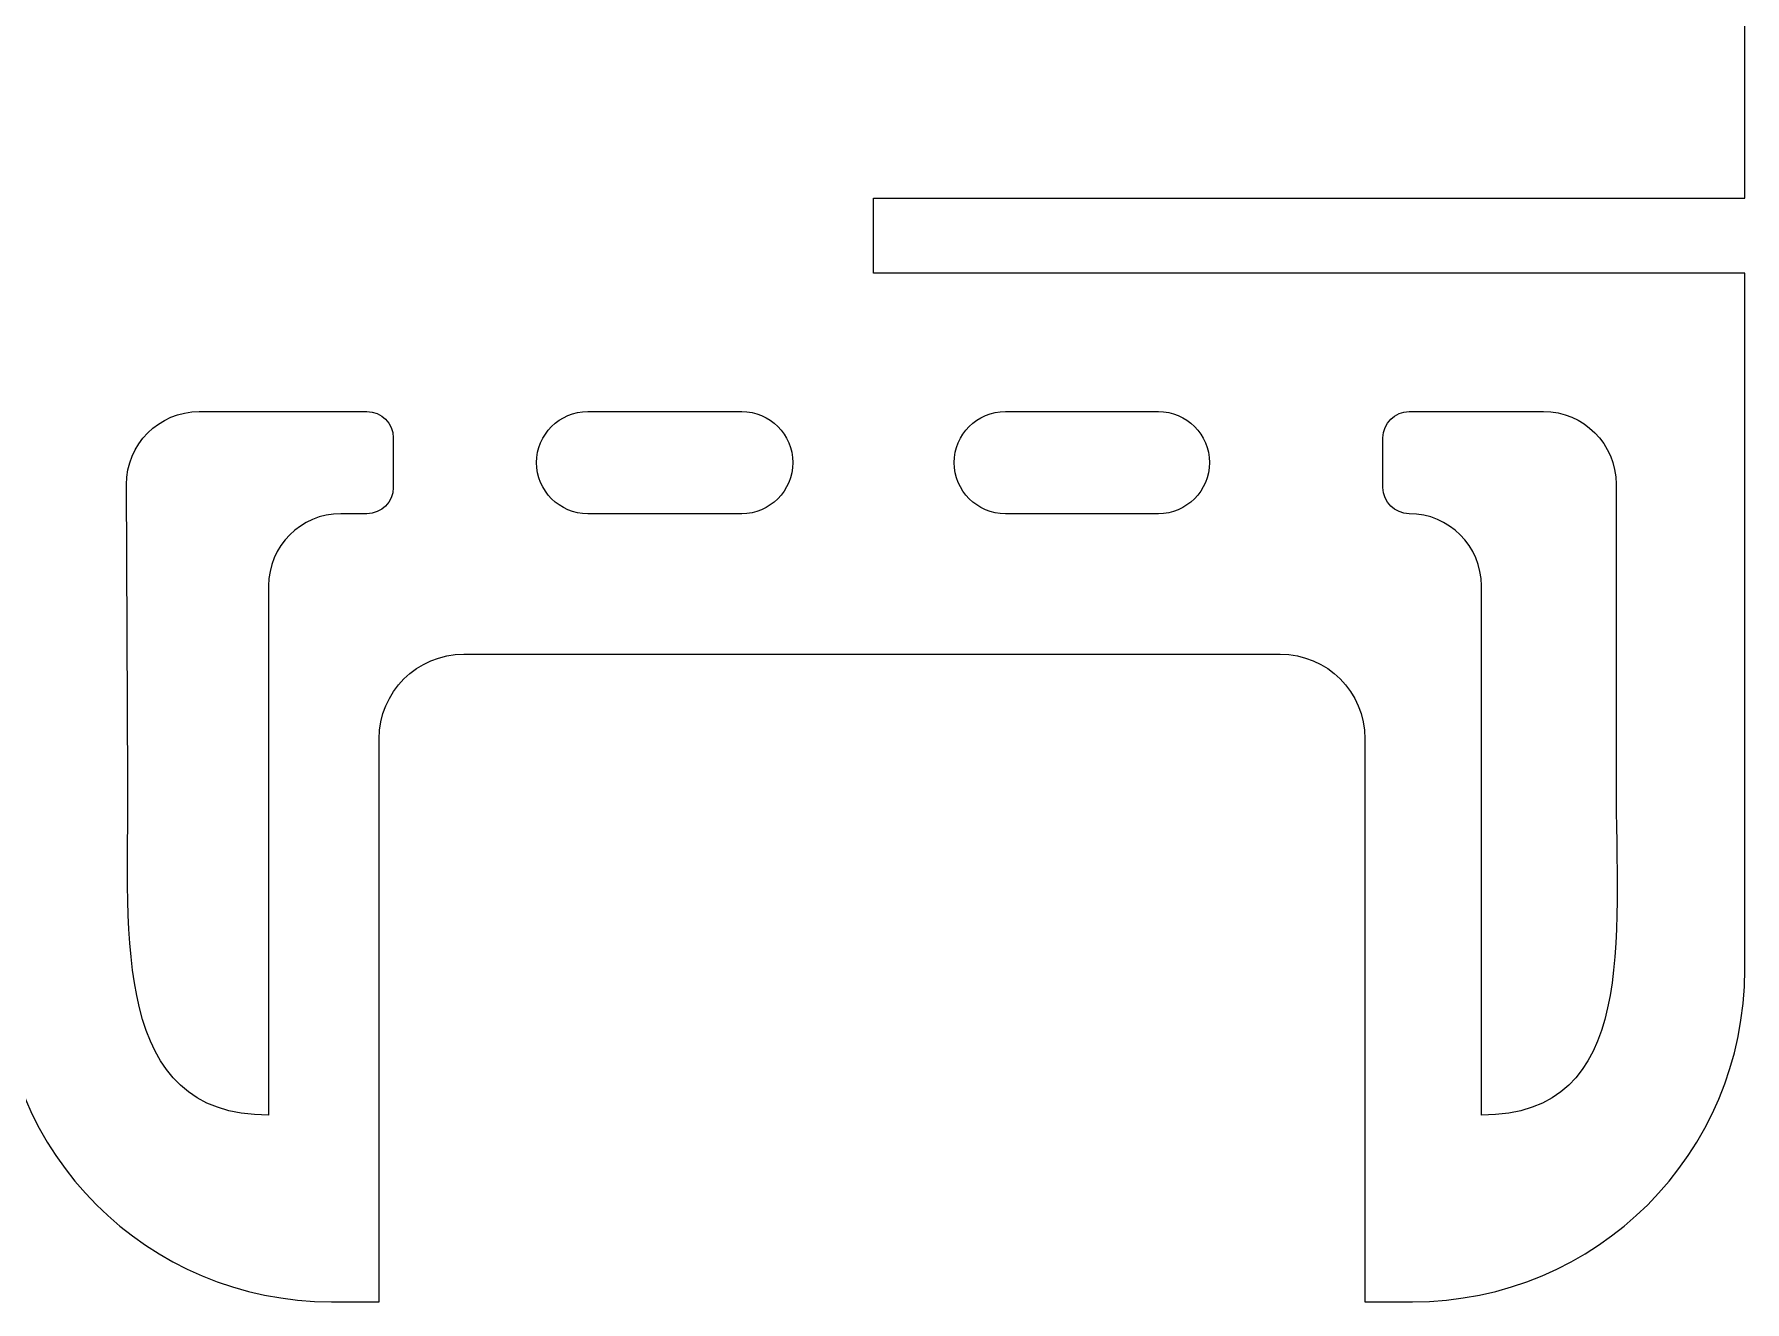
# Model space of a CAD drawing. Extents: x 1192 to 2211, y 426 to 1276.
# Drawn here: x 1711.9 to 2211, y 426.3 to 796.2 of the extents above; entities that cross this region are included whole.
import ezdxf

# ---------------------------------------------------------------- set-up
doc = ezdxf.new("R2010")
doc.units = 0
doc.layers.add('K0102_Printing', color=7, linetype='CONTINUOUS')

msp = doc.modelspace()

# ---------------------------------------------------------------- linework, layer by layer
at = {"layer": 'K0102_Printing', "color": 1}
for points in [[(2211.046145, 748.351081), (2211.046145, 1178.892071)], [(2211.046145, 523.298087), (2211.046145, 726.523082), (1956.780151, 726.523082), (1956.780151, 748.351081), (2211.046145, 748.351081)], [(1760.004156, 686.123083), (1808.965155, 686.123083)], [(1873.377153, 686.123083), (1918.319152, 686.123083)], [(1995.25615, 686.123083), (2039.919149, 686.123083)], [(2113.126147, 686.123083), (2152.271146, 686.123083)], [(1816.628155, 678.461083), (1816.628155, 663.962083)], [(2105.463147, 663.962083), (2105.463147, 678.461083)], [(1739.217157, 577.865086), (1738.783157, 664.796083)], [(2173.492146, 664.902083), (2173.492146, 577.865086)], [(1808.965155, 656.299084), (1801.300155, 656.299084)], [(1918.319152, 656.299084), (1873.377153, 656.299084)], [(2039.919149, 656.299084), (1995.25615, 656.299084)], [(1780.239155, 635.239084), (1780.239155, 480.790088)], [(2134.187147, 480.790088), (2134.187147, 635.238084)], [(1837.222154, 615.298085), (2075.488148, 615.298085)], [(1798.636155, 426.325089), (1812.519155, 426.325089), (1812.519155, 590.595085)], [(2100.191147, 590.595085), (2100.191147, 426.325089), (2114.074147, 426.325089)]]:
    msp.add_lwpolyline(points, dxfattribs=at)
for points in [[(1995.25615, 686.123083)], [(1918.319152, 656.299084)]]:
    msp.add_lwpolyline(points, close=True, dxfattribs=at)
for points in [[(1738.783157, 664.796083), (1738.724157, 676.557083), (1748.242156, 686.123083), (1760.004156, 686.123083)], [(1808.965155, 686.123083), (1813.198155, 686.123083), (1816.628155, 682.693083), (1816.628155, 678.461083)], [(1858.465154, 671.211083), (1858.465154, 679.447083), (1865.141153, 686.123083), (1873.377153, 686.123083)], [(1918.319152, 686.123083), (1926.554152, 686.123083), (1933.231152, 679.447083), (1933.231152, 671.211083)], [(1980.34415, 671.211083), (1980.34415, 679.447083), (1987.02015, 686.123083), (1995.25615, 686.123083)], [(2039.919149, 686.123083), (2048.155149, 686.123083), (2054.831149, 679.447083), (2054.831149, 671.211083)], [(2105.463147, 678.461083), (2105.463147, 682.693083), (2108.894147, 686.123083), (2113.126147, 686.123083)], [(2152.271146, 686.123083), (2163.991146, 686.123083), (2173.492146, 676.622083), (2173.492146, 664.902083)], [(1873.377153, 656.299084), (1865.141153, 656.299084), (1858.465154, 662.976083), (1858.465154, 671.211083)], [(1933.231152, 671.211083), (1933.231152, 662.976083), (1926.554152, 656.299084), (1918.319152, 656.299084)], [(1995.25615, 656.299084), (1987.02015, 656.299084), (1980.34415, 662.976083), (1980.34415, 671.211083)], [(2054.831149, 671.211083), (2054.831149, 662.976083), (2048.155149, 656.299084), (2039.919149, 656.299084)], [(1816.628155, 663.962083), (1816.628155, 659.730084), (1813.198155, 656.299084), (1808.965155, 656.299084)], [(2113.126147, 656.299084), (2108.894147, 656.299084), (2105.463147, 659.730084), (2105.463147, 663.962083)], [(1801.300155, 656.299084), (1789.669155, 656.299084), (1780.239155, 646.870084), (1780.239155, 635.239084)], [(2134.187147, 635.238084), (2134.187147, 646.870084), (2124.757147, 656.299084), (2113.126147, 656.299084)], [(1812.519155, 590.595085), (1812.519155, 604.278085), (1823.535154, 615.298085), (1837.222154, 615.298085)], [(2075.488148, 615.298085), (2089.175148, 615.298085), (2100.191147, 604.278085), (2100.191147, 590.595085)], [(1780.239155, 480.790088), (1734.438157, 480.790088), (1739.217157, 532.063087), (1739.217157, 577.865086)], [(2173.492146, 577.865086), (2173.492146, 532.063087), (2179.987146, 480.790088), (2134.187147, 480.790088)], [(1701.663157, 523.298087), (1701.663157, 469.575088), (1744.913156, 426.325089), (1798.636155, 426.325089)], [(2114.074147, 426.325089), (2167.796146, 426.325089), (2211.046145, 469.575088), (2211.046145, 523.298087)]]:
    msp.add_open_spline(points, degree=3, dxfattribs=at)

doc.saveas('drawing.dxf')
